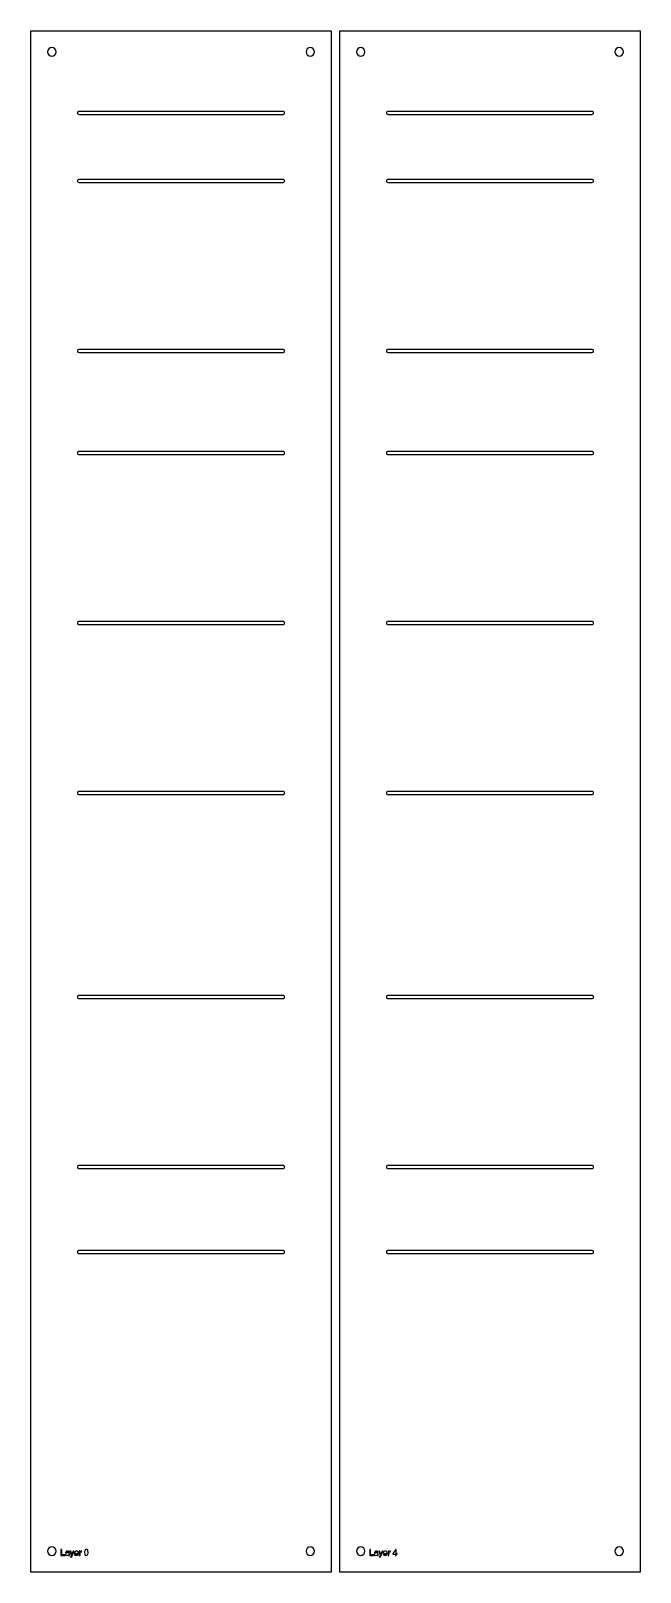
# Model space of a CAD drawing. Header units: metres. Extents: x 182 to 540, y -88 to 818.
import ezdxf

# ---------------------------------------------------------------- set-up
doc = ezdxf.new("R2010")
doc.units = ezdxf.units.M

msp = doc.modelspace()

# ---------------------------------------------------------------- linework, layer by layer
for points in [[(358.29, -88.31), (181.68, -88.31), (181.68, 818.31), (358.29, 818.31), (358.29, -88.31)], [(539.91, -88.31), (363.29, -88.31), (363.29, 818.31), (539.91, 818.31), (539.91, -88.31)], [(194.94, 808.31), (193.98, 808.5), (193.03, 808.31), (192.22, 807.77), (191.68, 806.96), (191.48, 806), (191.68, 805.04), (192.22, 804.23), (193.03, 803.69), (193.98, 803.5), (194.94, 803.69), (195.75, 804.23), (196.29, 805.04), (196.48, 806), (196.29, 806.96), (195.75, 807.77), (194.94, 808.31)], [(346.94, 808.31), (345.98, 808.5), (345.03, 808.31), (344.22, 807.77), (343.68, 806.96), (343.48, 806), (343.68, 805.04), (344.22, 804.23), (345.03, 803.69), (345.98, 803.5), (346.94, 803.69), (347.75, 804.23), (348.29, 805.04), (348.48, 806), (348.29, 806.96), (347.75, 807.77), (346.94, 808.31)], [(376.56, 808.31), (375.6, 808.5), (374.64, 808.31), (373.83, 807.77), (373.29, 806.96), (373.1, 806), (373.29, 805.04), (373.83, 804.23), (374.64, 803.69), (375.6, 803.5), (376.56, 803.69), (377.37, 804.23), (377.91, 805.04), (378.1, 806), (377.91, 806.96), (377.37, 807.77), (376.56, 808.31)], [(528.56, 808.31), (527.6, 808.5), (526.64, 808.31), (525.83, 807.77), (525.29, 806.96), (525.1, 806), (525.29, 805.04), (525.83, 804.23), (526.64, 803.69), (527.6, 803.5), (528.56, 803.69), (529.37, 804.23), (529.91, 805.04), (530.1, 806), (529.91, 806.96), (529.37, 807.77), (528.56, 808.31)], [(330.87, 770), (330.8, 770.33), (330.61, 770.61), (330.33, 770.8), (330, 770.87), (210, 770.87), (209.67, 770.8), (209.39, 770.61), (209.2, 770.33), (209.13, 770), (209.2, 769.67), (209.39, 769.39), (209.67, 769.2), (210, 769.13), (330, 769.13), (330.33, 769.2), (330.61, 769.39), (330.8, 769.67), (330.87, 770)], [(512.48, 770), (512.42, 770.33), (512.23, 770.61), (511.95, 770.8), (511.62, 770.87), (391.62, 770.87), (391.28, 770.8), (391, 770.61), (390.82, 770.33), (390.75, 770), (390.82, 769.67), (391, 769.39), (391.28, 769.2), (391.62, 769.13), (511.62, 769.13), (511.95, 769.2), (512.23, 769.39), (512.42, 769.67), (512.48, 770)], [(330.87, 730), (330.8, 730.33), (330.61, 730.61), (330.33, 730.8), (330, 730.87), (210, 730.87), (209.67, 730.8), (209.39, 730.61), (209.2, 730.33), (209.13, 730), (209.2, 729.67), (209.39, 729.39), (209.67, 729.2), (210, 729.13), (330, 729.13), (330.33, 729.2), (330.61, 729.39), (330.8, 729.67), (330.87, 730)], [(512.48, 730), (512.42, 730.33), (512.23, 730.61), (511.95, 730.8), (511.62, 730.87), (391.62, 730.87), (391.28, 730.8), (391, 730.61), (390.82, 730.33), (390.75, 730), (390.82, 729.67), (391, 729.39), (391.28, 729.2), (391.62, 729.13), (511.62, 729.13), (511.95, 729.2), (512.23, 729.39), (512.42, 729.67), (512.48, 730)], [(330.33, 630.8), (330, 630.87), (210, 630.87), (209.67, 630.8), (209.39, 630.61), (209.2, 630.33), (209.13, 630), (209.2, 629.67), (209.39, 629.39), (209.67, 629.2), (210, 629.13), (330, 629.13), (330.33, 629.2), (330.61, 629.39), (330.8, 629.67), (330.87, 630), (330.8, 630.33), (330.61, 630.61), (330.33, 630.8)], [(511.95, 630.8), (511.62, 630.87), (391.62, 630.87), (391.28, 630.8), (391, 630.61), (390.82, 630.33), (390.75, 630), (390.82, 629.67), (391, 629.39), (391.28, 629.2), (391.62, 629.13), (511.62, 629.13), (511.95, 629.2), (512.23, 629.39), (512.42, 629.67), (512.48, 630), (512.42, 630.33), (512.23, 630.61), (511.95, 630.8)], [(330.33, 570.8), (330, 570.87), (210, 570.87), (209.67, 570.8), (209.39, 570.61), (209.2, 570.33), (209.13, 570), (209.2, 569.67), (209.39, 569.39), (209.67, 569.2), (210, 569.13), (330, 569.13), (330.33, 569.2), (330.61, 569.39), (330.8, 569.67), (330.87, 570), (330.8, 570.33), (330.61, 570.61), (330.33, 570.8)], [(511.95, 570.8), (511.62, 570.87), (391.62, 570.87), (391.28, 570.8), (391, 570.61), (390.82, 570.33), (390.75, 570), (390.82, 569.67), (391, 569.39), (391.28, 569.2), (391.62, 569.13), (511.62, 569.13), (511.95, 569.2), (512.23, 569.39), (512.42, 569.67), (512.48, 570), (512.42, 570.33), (512.23, 570.61), (511.95, 570.8)], [(330.33, 470.8), (330, 470.87), (210, 470.87), (209.67, 470.8), (209.39, 470.61), (209.2, 470.33), (209.13, 470), (209.2, 469.67), (209.39, 469.39), (209.67, 469.2), (210, 469.13), (330, 469.13), (330.33, 469.2), (330.61, 469.39), (330.8, 469.67), (330.87, 470), (330.8, 470.33), (330.61, 470.61), (330.33, 470.8)], [(511.95, 470.8), (511.62, 470.87), (391.62, 470.87), (391.28, 470.8), (391, 470.61), (390.82, 470.33), (390.75, 470), (390.82, 469.67), (391, 469.39), (391.28, 469.2), (391.62, 469.13), (511.62, 469.13), (511.95, 469.2), (512.23, 469.39), (512.42, 469.67), (512.48, 470), (512.42, 470.33), (512.23, 470.61), (511.95, 470.8)], [(330.33, 370.8), (330, 370.87), (210, 370.87), (209.67, 370.8), (209.39, 370.61), (209.2, 370.33), (209.13, 370), (209.2, 369.67), (209.39, 369.39), (209.67, 369.2), (210, 369.13), (330, 369.13), (330.33, 369.2), (330.61, 369.39), (330.8, 369.67), (330.87, 370), (330.8, 370.33), (330.61, 370.61), (330.33, 370.8)], [(511.95, 370.8), (511.62, 370.87), (391.62, 370.87), (391.28, 370.8), (391, 370.61), (390.82, 370.33), (390.75, 370), (390.82, 369.67), (391, 369.39), (391.28, 369.2), (391.62, 369.13), (511.62, 369.13), (511.95, 369.2), (512.23, 369.39), (512.42, 369.67), (512.48, 370), (512.42, 370.33), (512.23, 370.61), (511.95, 370.8)], [(330.33, 250.8), (330, 250.87), (210, 250.87), (209.67, 250.8), (209.39, 250.61), (209.2, 250.33), (209.13, 250), (209.2, 249.67), (209.39, 249.39), (209.67, 249.2), (210, 249.13), (330, 249.13), (330.33, 249.2), (330.61, 249.39), (330.8, 249.67), (330.87, 250), (330.8, 250.33), (330.61, 250.61), (330.33, 250.8)], [(511.95, 250.8), (511.62, 250.87), (391.62, 250.87), (391.28, 250.8), (391, 250.61), (390.82, 250.33), (390.75, 250), (390.82, 249.67), (391, 249.39), (391.28, 249.2), (391.62, 249.13), (511.62, 249.13), (511.95, 249.2), (512.23, 249.39), (512.42, 249.67), (512.48, 250), (512.42, 250.33), (512.23, 250.61), (511.95, 250.8)], [(330.33, 150.8), (330, 150.87), (210, 150.87), (209.67, 150.8), (209.39, 150.61), (209.2, 150.33), (209.13, 150), (209.2, 149.67), (209.39, 149.39), (209.67, 149.2), (210, 149.13), (330, 149.13), (330.33, 149.2), (330.61, 149.39), (330.8, 149.67), (330.87, 150), (330.8, 150.33), (330.61, 150.61), (330.33, 150.8)], [(511.95, 150.8), (511.62, 150.87), (391.62, 150.87), (391.28, 150.8), (391, 150.61), (390.82, 150.33), (390.75, 150), (390.82, 149.67), (391, 149.39), (391.28, 149.2), (391.62, 149.13), (511.62, 149.13), (511.95, 149.2), (512.23, 149.39), (512.42, 149.67), (512.48, 150), (512.42, 150.33), (512.23, 150.61), (511.95, 150.8)], [(330.33, 100.8), (330, 100.87), (210, 100.87), (209.67, 100.8), (209.39, 100.61), (209.2, 100.33), (209.13, 100), (209.2, 99.67), (209.39, 99.39), (209.67, 99.2), (210, 99.13), (330, 99.13), (330.33, 99.2), (330.61, 99.39), (330.8, 99.67), (330.87, 100), (330.8, 100.33), (330.61, 100.61), (330.33, 100.8)], [(511.95, 100.8), (511.62, 100.87), (391.62, 100.87), (391.28, 100.8), (391, 100.61), (390.82, 100.33), (390.75, 100), (390.82, 99.67), (391, 99.39), (391.28, 99.2), (391.62, 99.13), (511.62, 99.13), (511.95, 99.2), (512.23, 99.39), (512.42, 99.67), (512.48, 100), (512.42, 100.33), (512.23, 100.61), (511.95, 100.8)], [(194.94, -73.69), (193.98, -73.5), (193.03, -73.69), (192.22, -74.23), (191.68, -75.04), (191.48, -76), (191.68, -76.96), (192.22, -77.77), (193.03, -78.31), (193.98, -78.5), (194.94, -78.31), (195.75, -77.77), (196.29, -76.96), (196.48, -76), (196.29, -75.04), (195.75, -74.23), (194.94, -73.69)], [(201.59, -78.5), (201.59, -78.08), (199.82, -78.08), (199.82, -74.92), (199.35, -74.92), (199.35, -78.5), (201.59, -78.5)], [(204.14, -76.32), (203.64, -75.9), (202.6, -75.94), (202.02, -76.65), (203.25, -76.22), (203.67, -76.41), (203.75, -76.85), (202.26, -77.22), (201.98, -78.06), (202.52, -78.53), (203.5, -78.39), (203.79, -78.18), (203.87, -78.5), (204.33, -78.5), (204.14, -76.32)], [(205.1, -75.91), (204.63, -75.91), (205.61, -78.5), (205.36, -79.03), (204.92, -79.11), (205.06, -79.55), (205.72, -79.21), (207, -75.91), (206.56, -75.91), (205.83, -78.01), (205.1, -75.91)], [(208.77, -78.13), (208.17, -78.14), (207.69, -77.4), (209.62, -77.32), (209.29, -76.2), (208.54, -75.85), (207.64, -76.14), (207.23, -77.1), (207.56, -78.21), (208.55, -78.56), (209.45, -78.07), (209.6, -77.72), (209.15, -77.66), (208.77, -78.13)], [(210.71, -76.52), (211.41, -76.4), (211.56, -75.99), (210.99, -75.86), (210.61, -76.2), (210.55, -75.91), (210.15, -75.91), (210.15, -78.5), (210.59, -78.5), (210.71, -76.52)], [(214.58, -74.95), (213.83, -74.98), (213.14, -76.06), (213.44, -78.19), (214.06, -78.55), (214.85, -78.39), (215.41, -77.09), (215.09, -75.31), (214.58, -74.95)], [(346.94, -73.69), (345.98, -73.5), (345.03, -73.69), (344.22, -74.23), (343.68, -75.04), (343.48, -76), (343.68, -76.96), (344.22, -77.77), (345.03, -78.31), (345.98, -78.5), (346.94, -78.31), (347.75, -77.77), (348.29, -76.96), (348.48, -76), (348.29, -75.04), (347.75, -74.23), (346.94, -73.69)], [(376.56, -73.69), (375.6, -73.5), (374.64, -73.69), (373.83, -74.23), (373.29, -75.04), (373.1, -76), (373.29, -76.96), (373.83, -77.77), (374.64, -78.31), (375.6, -78.5), (376.56, -78.31), (377.37, -77.77), (377.91, -76.96), (378.1, -76), (377.91, -75.04), (377.37, -74.23), (376.56, -73.69)], [(383.2, -78.08), (381.44, -78.08), (381.44, -74.92), (380.97, -74.92), (380.97, -78.5), (383.2, -78.5), (383.2, -78.08)], [(385.76, -76.32), (385.26, -75.9), (384.22, -75.94), (383.64, -76.65), (384.87, -76.22), (385.29, -76.41), (385.37, -76.85), (383.88, -77.22), (383.6, -78.06), (384.14, -78.53), (385.12, -78.39), (385.4, -78.18), (385.49, -78.5), (385.95, -78.5), (385.76, -76.32)], [(386.72, -75.91), (386.24, -75.91), (387.23, -78.5), (386.97, -79.03), (386.53, -79.11), (386.68, -79.55), (387.34, -79.21), (388.62, -75.91), (388.18, -75.91), (387.44, -78.01), (386.72, -75.91)], [(390.39, -78.13), (389.79, -78.14), (389.31, -77.4), (391.23, -77.32), (390.91, -76.2), (390.16, -75.85), (389.25, -76.14), (388.85, -77.1), (389.18, -78.21), (390.17, -78.56), (391.07, -78.07), (391.22, -77.72), (390.77, -77.66), (390.39, -78.13)], [(392.33, -76.52), (393.02, -76.4), (393.18, -75.99), (392.61, -75.86), (392.22, -76.2), (392.16, -75.91), (391.77, -75.91), (391.77, -78.5), (392.21, -78.5), (392.33, -76.52)], [(396.55, -74.92), (396.19, -74.92), (394.56, -77.24), (394.56, -77.64), (396.11, -77.64), (396.11, -78.5), (396.55, -78.5), (396.55, -77.64), (397.04, -77.64), (397.04, -77.24), (396.55, -77.24), (396.55, -74.92)], [(528.56, -73.69), (527.6, -73.5), (526.64, -73.69), (525.83, -74.23), (525.29, -75.04), (525.1, -76), (525.29, -76.96), (525.83, -77.77), (526.64, -78.31), (527.6, -78.5), (528.56, -78.31), (529.37, -77.77), (529.91, -76.96), (530.1, -76), (529.91, -75.04), (529.37, -74.23), (528.56, -73.69)]]:
    msp.add_lwpolyline(points)

doc.saveas('drawing.dxf')
